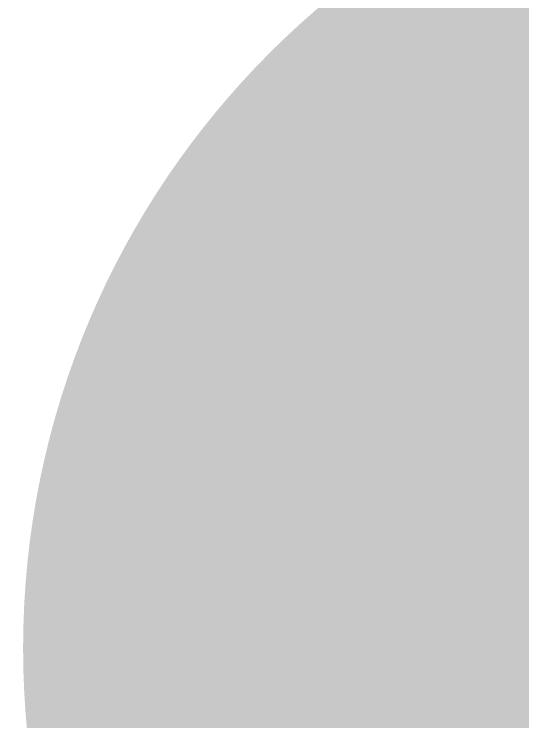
# Model space of a CAD drawing. Header units: inches. Extents: x 22 to 371, y 55 to 284.
# Drawn here: x 100.3813 to 100.6236, y 157.0996 to 157.4369 of the extents above; entities that cross this region are included whole.
import ezdxf

# ---------------------------------------------------------------- set-up
doc = ezdxf.new("R2010")
doc.units = ezdxf.units.IN
for name, color, linetype in [('Bottom Layer', 5, 'Continuous'), ('Bottom Solder', 6, 'Continuous'), ('Drill Drawing', 1, 'Continuous'), ('Layer 1', 16, 'Continuous'), ('Layer 2', 76, 'Continuous'), ('Top Layer', 1, 'Continuous'), ('Top Solder', 216, 'Continuous')]:
    doc.layers.add(name, color=color, linetype=linetype)

msp = doc.modelspace()

# ---------------------------------------------------------------- hatches: boundary and pattern name
at = {"layer": 'Bottom Layer'}
h = msp.add_hatch(color=5, dxfattribs=at)
edge = h.paths.add_edge_path()
edge.add_arc((100.7872, 157.13465), 0.3, 0, 360)
at = {"layer": 'Bottom Solder'}
h = msp.add_hatch(color=6, dxfattribs=at)
edge = h.paths.add_edge_path()
edge.add_arc((100.7872, 157.13465), 0.4016, 0, 360)
at = {"layer": 'Layer 1'}
h = msp.add_hatch(color=16, dxfattribs=at)
edge = h.paths.add_edge_path()
edge.add_arc((100.7872, 157.13465), 0.3, 0, 360)
at = {"layer": 'Layer 2'}
h = msp.add_hatch(color=76, dxfattribs=at)
edge = h.paths.add_edge_path()
edge.add_arc((100.7872, 157.13465), 0.3, 0, 360)
at = {"layer": 'Top Layer'}
h = msp.add_hatch(color=1, dxfattribs=at)
edge = h.paths.add_edge_path()
edge.add_arc((100.7872, 157.13465), 0.3, 0, 360)
at = {"layer": 'Top Solder'}
h = msp.add_hatch(color=216, dxfattribs=at)
edge = h.paths.add_edge_path()
edge.add_arc((100.7872, 157.13465), 0.4016, 0, 360)

# ---------------------------------------------------------------- linework, layer by layer
at = {"layer": 'Drill Drawing'}
for points in [[(100.5332, 157.38865, 0.0508, 0.0508, 0), (100.7872, 157.26165, 0.0508, 0.0508, 0)], [(100.5332, 157.38865, 0.0508, 0.0508, 0), (100.6602, 157.13465, 0.0508, 0.0508, 0)], [(100.5332, 156.88065, 0.0508, 0.0508, 0), (100.6602, 157.13465, 0.0508, 0.0508, 0)]]:
    msp.add_lwpolyline(points, format="xyseb", dxfattribs=at)
msp.add_lwpolyline([(100.5205, 157.38865, 0.0254, 0.0254, 1), (100.5459, 157.38865, 0.0254, 0.0254, 1)], format="xyseb", close=True, dxfattribs=at)
msp.add_lwpolyline([(100.5205, 157.38865, 0.0254, 0.0254, 1), (100.5459, 157.38865, 0.0254, 0.0254, 1)], format="xyseb", close=True, dxfattribs=at)
at = {"layer": 'Top Layer'}
msp.add_lwpolyline([(100.06045, 156.4079, 0.254, 0.254, 0), (100.7872, 157.13465, 0.254, 0.254, 0)], format="xyseb", dxfattribs=at)

doc.saveas('drawing.dxf')
